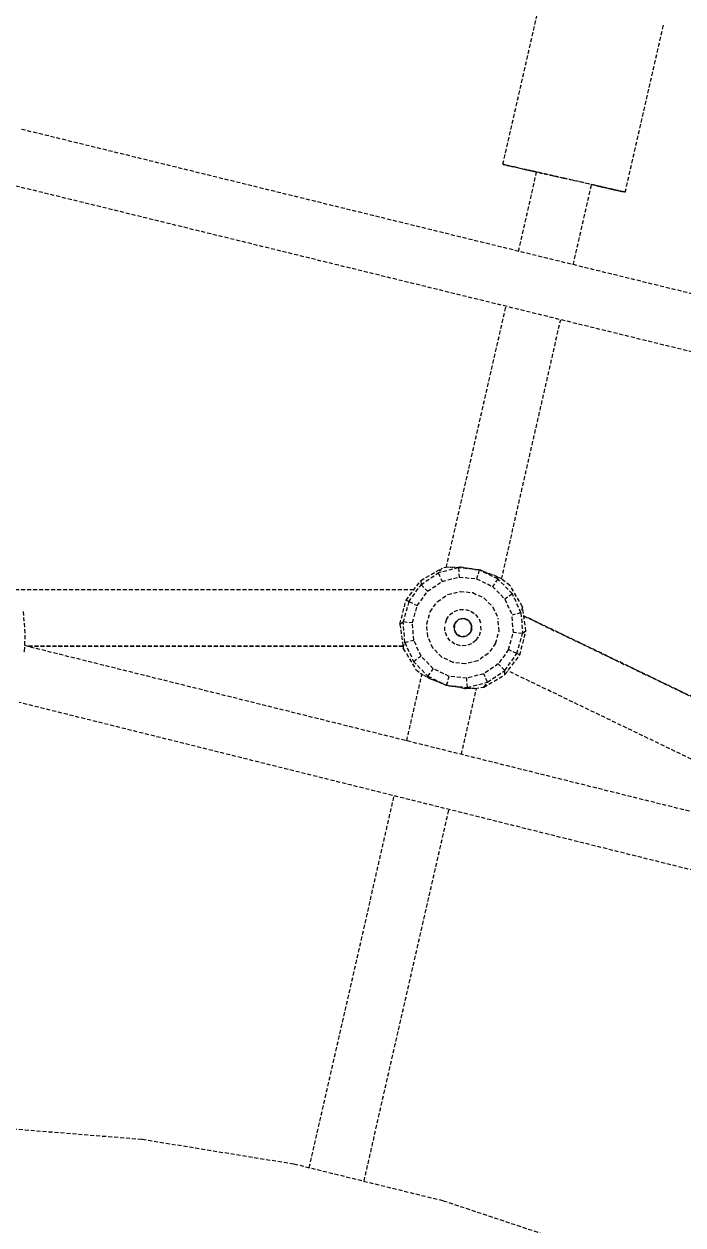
# Model space of a CAD drawing. Header units: millimetres. Extents: x -3111 to 2953, y -2449 to 2811.
# Drawn here: x 358.6 to 568.6, y 758.1 to 1141 of the extents above; entities that cross this region are included whole.
import ezdxf

# ---------------------------------------------------------------- set-up
doc = ezdxf.new("R2010")
doc.units = ezdxf.units.MM
doc.linetypes.add('HIDDEN', pattern=[1.905, 1.27, -0.635])
for name, color, linetype in [('DIKOM_ЗОНА', 90, 'Continuous'), ('DIKOM_ОБЪЕКТ', 7, 'Continuous'), ('DIKOM_РАЗМЕР_ЗОНА', 7, 'Continuous'), ('DIKOM_РАЗМЕР_ОБЪЕКТА', 7, 'Continuous')]:
    doc.layers.add(name, color=color, linetype=linetype)
doc.styles.add('style1', font='arialbd.ttf', dxfattribs={"width": 0.8})
doc.dimstyles.new('1-50', dxfattribs={"dimtxt": 300, "dimasz": 200, "dimexe": 100, "dimexo": 0, "dimgap": 100, "dimtad": 1, "dimtxsty": 'style1', "dimcen": 200, "dimclrd": 7, "dimclre": 7, "dimclrt": 7, "dimadec": 1, "dimazin": 2, "dimtfac": 1, "dimtmove": 0, "dimatfit": 2, "dimfxl": 0, "dimlwd": 25, "dimlwe": 18, "dimarcsym": 0})

# ---------------------------------------------------------------- blocks, each defined once
blk = doc.blocks.new('*D0')
at = {"layer": 'Defpoints', "color": 0, "transparency": 16777216}
for p in [(1362.98, 623.05), (-717.19, -260.39)]:
    blk.add_point(p, dxfattribs=at)
at = {"layer": 'DIKOM_РАЗМЕР_ОБЪЕКТА', "color": 7, "lineweight": 25, "transparency": 16777216}
for p, q in [((1362.98, 623.05), (2780.32, 1224.99)), ((-533.11, -182.21), (1178.9, 544.87))]:
    blk.add_line(p, q, dxfattribs=at)
at = {"layer": 'DIKOM_РАЗМЕР_ОБЪЕКТА', "color": 7, "transparency": 16777216}
for points in [[(1165.87, 575.55), (1191.93, 514.19), (1362.98, 623.05)], [(-546.14, -151.53), (-520.08, -212.89), (-717.19, -260.39)]]:
    blk.add_solid(points, dxfattribs=at)
at = {"layer": 'DIKOM_РАЗМЕР_ОБЪЕКТА', "color": 7, "transparency": 16777216, "insert": (2050.93, 1228.64), "char_height": 300, "attachment_point": 5, "rotation": 23.0107, "style": 'style1'}
blk.add_mtext('{\\fArial|b0|i0|c204|p34;\\H1.16667x;∅2260}', dxfattribs=at)
blk = doc.blocks.new('*D1')
at = {"layer": 'Defpoints', "color": 0, "transparency": 16777216}
for p in [(302.22, 2811.22), (-2635.43, -2447.87), (386.74, -2447.87)]:
    blk.add_point(p, dxfattribs=at)
at = {"layer": 'DIKOM_РАЗМЕР_ЗОНА', "color": 7, "lineweight": 18, "transparency": 16777216}
for p, q in [((302.22, 2811.22), (-2735.43, 2811.22)), ((386.74, -2447.87), (-2735.43, -2447.87))]:
    blk.add_line(p, q, dxfattribs=at)
at = {"layer": 'DIKOM_РАЗМЕР_ЗОНА', "color": 7, "lineweight": 25, "transparency": 16777216}
blk.add_line((-2635.43, 2611.22), (-2635.43, -2247.87), dxfattribs=at)
at = {"layer": 'DIKOM_РАЗМЕР_ЗОНА', "color": 7, "transparency": 16777216}
for points in [[(-2668.76, 2611.22), (-2602.09, 2611.22), (-2635.43, 2811.22)], [(-2668.76, -2247.87), (-2602.09, -2247.87), (-2635.43, -2447.87)]]:
    blk.add_solid(points, dxfattribs=at)
at = {"layer": 'DIKOM_РАЗМЕР_ЗОНА', "color": 7, "transparency": 16777216, "insert": (-2914.13, 265.93), "char_height": 300, "attachment_point": 5, "rotation": 90, "style": 'style1'}
blk.add_mtext('{\\fArial|b0|i0|c204|p34;\\H1.16667x;5260}', dxfattribs=at)

msp = doc.modelspace()

# ---------------------------------------------------------------- linework, layer by layer
at = {"layer": 'DIKOM_ЗОНА', "color": 3, "lineweight": 15}
msp.add_circle((322.894, 181.327), 2629.975, dxfattribs=at)
at = {"layer": 'DIKOM_ОБЪЕКТ', "color": 7, "linetype": 'HIDDEN', "lineweight": 15}
for p, q in [((511.199, 1096.221), (523.437, 1149.843)), ((550.196, 1087.32), (562.434, 1140.942)), ((719.789, 1018.53), (357.404, 1107.47)), ((515.306, 1095.284), (511.199, 1096.221)), ((511.835, 1096.076), (511.317, 1096.194)), ((511.317, 1096.194), (511.848, 1096.073)), ((511.317, 1096.194), (511.593, 1096.131)), ((511.317, 1096.194), (511.593, 1096.131)), ((511.593, 1096.131), (512.025, 1096.033)), ((512.025, 1096.033), (513.124, 1095.782)), ((512.025, 1096.033), (512.613, 1095.898)), ((512.613, 1095.898), (513.36, 1095.728)), ((515.298, 1095.286), (513.36, 1095.728)), ((513.36, 1095.728), (514.289, 1095.516)), ((513.759, 1095.637), (514.879, 1095.381)), ((515.323, 1095.28), (514.067, 1095.567)), ((514.098, 1095.56), (514.289, 1095.516)), ((514.289, 1095.516), (515.383, 1095.266)), ((515.383, 1095.266), (517.416, 1094.802)), ((515.383, 1095.266), (516.612, 1094.986)), ((516.169, 1068.504), (521.936, 1093.77)), ((516.612, 1094.986), (517.944, 1094.682)), ((517.416, 1094.802), (517.944, 1094.682)), ((520.658, 1094.062), (517.944, 1094.682)), ((520.619, 1094.071), (517.944, 1094.682)), ((517.944, 1094.682), (518.306, 1094.599)), ((517.944, 1094.682), (519.37, 1094.356)), ((518.842, 1094.477), (519.865, 1094.243)), ((519.37, 1094.356), (520.936, 1093.999)), ((520.658, 1094.062), (520.936, 1093.999)), ((520.936, 1093.999), (521.936, 1093.77)), ((527.327, 1092.54), (520.936, 1093.999)), ((520.936, 1093.999), (521.64, 1093.838)), ((520.936, 1093.999), (522.611, 1093.616)), ((522.611, 1093.616), (524.35, 1093.22)), ((524.35, 1093.22), (526.108, 1092.818)), ((526.108, 1092.818), (527.895, 1092.41)), ((527.336, 1092.538), (527.896, 1092.41)), ((530.698, 1091.771), (527.895, 1092.41)), ((527.895, 1092.41), (531.639, 1091.556)), ((527.895, 1092.41), (529.755, 1091.986)), ((531.639, 1091.556), (529.755, 1091.986)), ((530.698, 1091.771), (530.001, 1091.929)), ((531.646, 1091.554), (531.38, 1091.615)), ((533.499, 1091.131), (531.639, 1091.556)), ((532.584, 1091.34), (532.303, 1091.404)), ((533.499, 1091.131), (532.675, 1091.319)), ((712.341, 1001.824), (355.478, 1089.408)), ((535.286, 1090.723), (533.499, 1091.131)), ((534.068, 1091.001), (533.587, 1091.111)), ((533.627, 1064.219), (539.459, 1089.771)), ((540.459, 1089.543), (534.068, 1091.001)), ((537.045, 1090.322), (535.286, 1090.723)), ((538.783, 1089.925), (537.045, 1090.322)), ((540.459, 1089.543), (538.783, 1089.925)), ((539.459, 1089.771), (540.459, 1089.543)), ((540.459, 1089.543), (539.459, 1089.771)), ((540.793, 1089.466), (540.459, 1089.543)), ((542.025, 1089.185), (540.459, 1089.543)), ((549.802, 1087.41), (540.793, 1089.466)), ((540.887, 1089.445), (549.802, 1087.41)), ((541.148, 1089.386), (544.783, 1088.556)), ((543.45, 1088.86), (541.608, 1089.281)), ((541.697, 1089.26), (543.45, 1088.86)), ((543.45, 1088.86), (542.025, 1089.185)), ((544.783, 1088.556), (543.45, 1088.86)), ((546.011, 1088.276), (544.783, 1088.556)), ((544.816, 1088.548), (548.781, 1087.643)), ((548.034, 1087.814), (545.794, 1088.325)), ((545.864, 1088.309), (548.034, 1087.814)), ((547.105, 1088.026), (546.011, 1088.276)), ((548.034, 1087.814), (547.105, 1088.026)), ((548.781, 1087.643), (548.034, 1087.814)), ((549.37, 1087.509), (548.781, 1087.643)), ((549.802, 1087.41), (549.37, 1087.509)), ((549.802, 1087.41), (549.37, 1087.509)), ((550.077, 1087.348), (549.802, 1087.41)), ((550.196, 1087.32), (549.964, 1087.373)), ((493.163, 967.706), (512.163, 1050.953)), ((510.746, 963.969), (529.621, 1046.668)), ((485.04, 963.525), (491.804, 967.514)), ((485.108, 962.198), (490.591, 965.937)), ((497.023, 967.575), (490.591, 965.937)), ((491.804, 967.514), (490.591, 965.937)), ((490.591, 965.937), (491.804, 963.249)), ((493.668, 967.777), (491.804, 967.514)), ((494.226, 967.714), (493.914, 967.742)), ((494.737, 967.697), (494.349, 967.71)), ((495.343, 967.699), (494.883, 967.697)), ((496.035, 967.721), (495.509, 967.705)), ((496.22, 967.731), (496.807, 967.762)), ((496.807, 967.762), (497.008, 967.777)), ((497.008, 967.777), (497.631, 967.821)), ((503.626, 966.914), (497.023, 967.575)), ((497.023, 967.575), (497.243, 964.635)), ((497.848, 967.775), (497.647, 967.818)), ((498.489, 967.64), (497.848, 967.775)), ((498.702, 967.601), (498.489, 967.64)), ((499.381, 967.477), (498.702, 967.601)), ((499.603, 967.441), (499.381, 967.477)), ((500.31, 967.33), (499.603, 967.441)), ((500.539, 967.3), (500.31, 967.33)), ((501.267, 967.202), (500.539, 967.3)), ((501.5, 967.176), (501.267, 967.202)), ((502.241, 967.094), (501.5, 967.176)), ((502.241, 967.094), (502.474, 967.073)), ((502.474, 967.073), (503.219, 967.007)), ((503.626, 966.914), (502.828, 964.075)), ((503.219, 967.007), (503.439, 966.992)), ((503.45, 966.989), (503.828, 966.899)), ((509.606, 964.034), (503.626, 966.914)), ((504.149, 966.757), (503.828, 966.899)), ((504.359, 966.67), (504.149, 966.757)), ((505.028, 966.393), (504.359, 966.67)), ((505.233, 966.315), (505.028, 966.393)), ((505.882, 966.065), (505.233, 966.315)), ((505.882, 966.065), (506.077, 965.996)), ((506.077, 965.996), (506.699, 965.776)), ((506.699, 965.776), (506.884, 965.717)), ((506.884, 965.717), (507.471, 965.531)), ((507.642, 965.482), (508.187, 965.33)), ((508.465, 965.266), (508.812, 965.056)), ((508.94, 964.983), (509.347, 964.751)), ((480.319, 957.251), (485.04, 963.525)), ((481.234, 956.81), (485.108, 962.198)), ((485.04, 963.525), (485.108, 962.198)), ((485.108, 962.198), (487.167, 960.087)), ((487.167, 960.087), (491.804, 963.249)), ((491.804, 963.249), (497.243, 964.635)), ((497.243, 964.635), (502.828, 964.075)), ((502.828, 964.075), (507.885, 961.64)), ((509.606, 964.034), (507.885, 961.64)), ((507.885, 961.64), (511.804, 957.622)), ((509.457, 964.693), (509.807, 964.509)), ((514.24, 959.283), (509.606, 964.034)), ((509.898, 964.467), (510.187, 964.334)), ((513.457, 961.928), (510.328, 964.283)), ((517.447, 955.165), (513.457, 961.928)), ((482.784, 960.526), (354.957, 960.543)), ((478.357, 949.647), (480.319, 957.251)), ((480.319, 957.251), (481.234, 956.81)), ((483.89, 955.531), (487.167, 960.087)), ((490.366, 956.807), (493.689, 959.072)), ((493.689, 959.072), (497.585, 960.064)), ((497.585, 960.064), (501.587, 959.664)), ((501.587, 959.664), (505.209, 957.919)), ((505.209, 957.919), (508.017, 955.041)), ((514.24, 959.283), (511.804, 957.622)), ((511.804, 957.622), (514.112, 952.506)), ((516.969, 953.234), (514.24, 959.283)), ((358.955, 946.728), (358.326, 954.333)), ((481.234, 956.81), (479.436, 950.421)), ((481.234, 956.81), (483.89, 955.531)), ((482.37, 950.128), (483.89, 955.531)), ((486.93, 949.671), (488.019, 953.542)), ((488.019, 953.542), (490.366, 956.807)), ((494.225, 952.553), (495.678, 953.661)), ((495.678, 953.661), (497.403, 954.267)), ((497.403, 954.267), (499.234, 954.308)), ((499.234, 954.308), (500.985, 953.783)), ((500.985, 953.783), (502.488, 952.742)), ((508.017, 955.041), (509.671, 951.375)), ((517.447, 955.165), (516.969, 953.234)), ((518.544, 947.39), (517.447, 955.165)), ((478.357, 949.647), (479.436, 950.421)), ((478.357, 949.647), (479.455, 941.871)), ((479.932, 943.803), (479.436, 950.421)), ((479.436, 950.421), (482.37, 950.128)), ((482.789, 944.531), (482.37, 950.128)), ((487.231, 945.662), (486.93, 949.671)), ((493.187, 951.053), (492.661, 949.306)), ((493.187, 951.053), (494.225, 952.553)), ((495.86, 949.766), (495.602, 948.906)), ((495.602, 948.906), (495.816, 949.62)), ((495.86, 949.766), (496.863, 950.814)), ((495.86, 949.766), (496.371, 950.504)), ((496.371, 950.504), (497.086, 951.049)), ((496.371, 950.504), (496.956, 950.949)), ((497.935, 951.347), (497.086, 951.049)), ((497.609, 951.172), (497.247, 951.106)), ((497.876, 951.22), (497.609, 951.172)), ((498.65, 951.361), (497.876, 951.22)), ((498.836, 951.368), (497.935, 951.347)), ((499.698, 951.109), (498.836, 951.368)), ((499.575, 951.042), (499.006, 951.317)), ((499.803, 950.932), (499.575, 951.042)), ((500.437, 950.597), (499.698, 951.109)), ((500.302, 950.69), (499.803, 950.932)), ((500.983, 949.879), (500.437, 950.597)), ((500.635, 950.28), (500.534, 950.469)), ((501.137, 949.344), (500.635, 950.28)), ((501.28, 949.03), (500.983, 949.879)), ((502.488, 952.742), (503.597, 951.284)), ((503.597, 951.284), (504.201, 949.558)), ((509.971, 947.366), (509.671, 951.375)), ((516.969, 953.234), (514.112, 952.506)), ((514.531, 946.909), (514.112, 952.506)), ((516.969, 953.234), (517.465, 946.616)), ((661.126, 883.286), (517.853, 952.283)), ((517.863, 952.212), (661.117, 883.281)), ((358.725, 941.004), (358.955, 946.728)), ((492.701, 947.479), (492.661, 949.306)), ((493.304, 945.753), (492.701, 947.479)), ((495.602, 948.906), (495.622, 948.007)), ((495.784, 949.203), (495.622, 948.006)), ((495.622, 948.007), (495.918, 947.157)), ((495.675, 947.855), (495.808, 947.606)), ((495.808, 947.606), (495.99, 947.269)), ((495.918, 947.157), (496.464, 946.44)), ((495.99, 947.269), (496.361, 946.576)), ((496.464, 946.44), (497.204, 945.928)), ((496.752, 946.272), (497.415, 945.952)), ((497.204, 945.928), (498.065, 945.669)), ((497.415, 945.952), (497.652, 945.838)), ((497.652, 945.838), (497.898, 945.72)), ((498.625, 945.745), (499.384, 945.884)), ((498.966, 945.69), (499.815, 945.988)), ((499.384, 945.884), (499.648, 945.932)), ((500.53, 946.533), (499.815, 945.988)), ((500.53, 946.533), (499.935, 946.08)), ((501.041, 947.271), (500.021, 946.204)), ((500.53, 946.533), (501.041, 947.271)), ((501.041, 947.271), (501.3, 948.131)), ((501.079, 947.55), (501.241, 948.746)), ((501.3, 948.131), (501.08, 947.399)), ((501.233, 949.164), (501.137, 949.344)), ((501.241, 948.746), (501.279, 949.031)), ((501.3, 948.131), (501.28, 949.03)), ((502.677, 944.483), (503.715, 945.984)), ((503.715, 945.984), (504.24, 947.731)), ((504.24, 947.731), (504.201, 949.558)), ((508.882, 943.495), (509.971, 947.366)), ((513.011, 941.506), (514.531, 946.909)), ((517.465, 946.616), (514.531, 946.909)), ((515.668, 940.227), (517.465, 946.616)), ((516.583, 939.786), (518.544, 947.39)), ((518.544, 947.39), (517.465, 946.616)), ((650.167, 870.156), (358.796, 942.759)), ((479.354, 942.586), (359.628, 942.552)), ((479.363, 942.523), (359.742, 942.523)), ((479.455, 941.871), (479.932, 943.803)), ((479.932, 943.803), (482.789, 944.531)), ((479.932, 943.803), (482.662, 937.753)), ((485.098, 939.415), (482.789, 944.531)), ((488.884, 941.997), (487.231, 945.662)), ((491.692, 939.118), (488.884, 941.997)), ((494.413, 944.295), (493.304, 945.753)), ((495.916, 943.254), (494.413, 944.295)), ((497.667, 942.728), (495.916, 943.254)), ((499.499, 942.77), (497.667, 942.728)), ((498.065, 945.669), (498.966, 945.69)), ((498.355, 945.695), (498.625, 945.745)), ((501.223, 943.376), (499.499, 942.77)), ((502.677, 944.483), (501.223, 943.376)), ((508.882, 943.495), (506.535, 940.23)), ((358.572, 940.764), (358.725, 941)), ((479.455, 941.871), (483.445, 935.108)), ((482.662, 937.753), (485.098, 939.415)), ((489.017, 935.397), (485.098, 939.415)), ((495.315, 937.373), (491.692, 939.118)), ((506.535, 940.23), (503.213, 937.965)), ((513.011, 941.506), (509.735, 936.949)), ((511.794, 934.839), (515.668, 940.227)), ((511.861, 933.513), (516.583, 939.786)), ((515.668, 940.227), (513.011, 941.506)), ((516.583, 939.786), (515.668, 940.227)), ((482.662, 937.753), (487.296, 933.003)), ((483.445, 935.108), (485.806, 933.33)), ((487.296, 933.003), (489.017, 935.397)), ((494.074, 932.962), (489.017, 935.397)), ((499.316, 936.973), (495.315, 937.373)), ((503.213, 937.965), (499.316, 936.973)), ((509.735, 936.949), (505.097, 933.788)), ((506.31, 931.1), (511.794, 934.839)), ((511.794, 934.839), (509.735, 936.949)), ((511.861, 933.513), (511.794, 934.839)), ((643.335, 871.859), (512.787, 934.743)), ((480.544, 912.422), (485.389, 933.645)), ((486.327, 933.106), (486.053, 933.231)), ((486.787, 932.864), (486.455, 933.038)), ((487.322, 932.558), (486.937, 932.779)), ((487.296, 933.003), (493.275, 930.123)), ((487.491, 932.457), (487.322, 932.559)), ((487.926, 932.193), (487.491, 932.457)), ((488.112, 932.075), (487.926, 932.193)), ((488.621, 931.897), (488.215, 932.01)), ((488.836, 931.828), (488.621, 931.897)), ((489.392, 931.651), (488.836, 931.828)), ((489.62, 931.57), (489.392, 931.651)), ((490.209, 931.362), (489.62, 931.57)), ((490.448, 931.27), (490.209, 931.362)), ((491.063, 931.034), (490.448, 931.27)), ((491.063, 931.034), (491.309, 930.932)), ((491.309, 930.932), (491.943, 930.67)), ((491.943, 930.67), (492.194, 930.559)), ((492.194, 930.559), (492.839, 930.275)), ((493.275, 930.123), (494.074, 932.962)), ((499.658, 932.403), (494.074, 932.962)), ((505.097, 933.788), (499.658, 932.403)), ((499.879, 929.463), (499.658, 932.403)), ((499.879, 929.463), (506.31, 931.1)), ((506.31, 931.1), (505.097, 933.788)), ((505.098, 929.523), (511.861, 933.513)), ((505.098, 929.523), (506.31, 931.1)), ((492.839, 930.275), (493.091, 930.156)), ((493.417, 930.064), (493.141, 930.133)), ((493.275, 930.123), (499.879, 929.463)), ((493.782, 930.031), (493.418, 930.064)), ((493.781, 930.031), (494.054, 930)), ((494.054, 930), (494.755, 929.923)), ((494.755, 929.923), (495.023, 929.887)), ((495.023, 929.887), (495.712, 929.795)), ((495.712, 929.795), (495.973, 929.753)), ((495.973, 929.753), (496.642, 929.648)), ((496.642, 929.648), (496.891, 929.603)), ((496.891, 929.603), (497.533, 929.485)), ((497.533, 929.485), (497.769, 929.435)), ((497.769, 929.435), (498.375, 929.307)), ((497.988, 908.076), (502.81, 929.2)), ((498.375, 929.307), (498.595, 929.254)), ((498.595, 929.254), (499.077, 929.137)), ((499.166, 929.143), (499.381, 929.154)), ((499.382, 929.155), (499.937, 929.185)), ((499.937, 929.185), (500.131, 929.19)), ((500.131, 929.19), (500.629, 929.207)), ((500.798, 929.207), (501.234, 929.209)), ((501.377, 929.204), (501.746, 929.191)), ((501.861, 929.181), (502.157, 929.155)), ((502.304, 929.128), (505.098, 929.523)), ((642.36, 853.552), (357.046, 924.645)), ((449.483, 776.332), (476.538, 894.87)), ((466.937, 772.03), (493.982, 890.524)), ((347.396, 789.337), (396.242, 785.394)), ((396.242, 785.394), (444.611, 777.533)), ((444.611, 777.533), (492.191, 765.806)), ((492.191, 765.806), (538.673, 750.288))]:
    msp.add_line(p, q, dxfattribs=at)

# ---------------------------------------------------------------- dimensions: what is measured, and where the dimension line sits
at = {"layer": 'DIKOM_РАЗМЕР_ЗОНА'}
dim = msp.add_linear_dim(base=(-2635.426, -2447.873), p1=(302.219, 2811.221), p2=(386.738, -2447.873), angle=90, text='{\\fArial|b0|i0|c204|p34;\\H1.16667x;5260}', dimstyle='1-50', dxfattribs=at)
dim.commit()
dim.dimension.update_dxf_attribs({"geometry": '*D1', "text_midpoint": (-2635.426, 265.934), "dimtype": 160})
at = {"layer": 'DIKOM_РАЗМЕР_ОБЪЕКТА'}
dim = msp.add_diameter_dim_2p(p1=(-717.193, -260.394), p2=(1362.983, 623.048), text='{\\fArial|b0|i0|c204|p34;\\H1.16667x;<>}', dimstyle='1-50', dxfattribs=at)
dim.commit()
dim.dimension.update_dxf_attribs({"geometry": '*D0', "text_midpoint": (2163.697, 963.108), "dimtype": 163})

doc.saveas('drawing.dxf')
